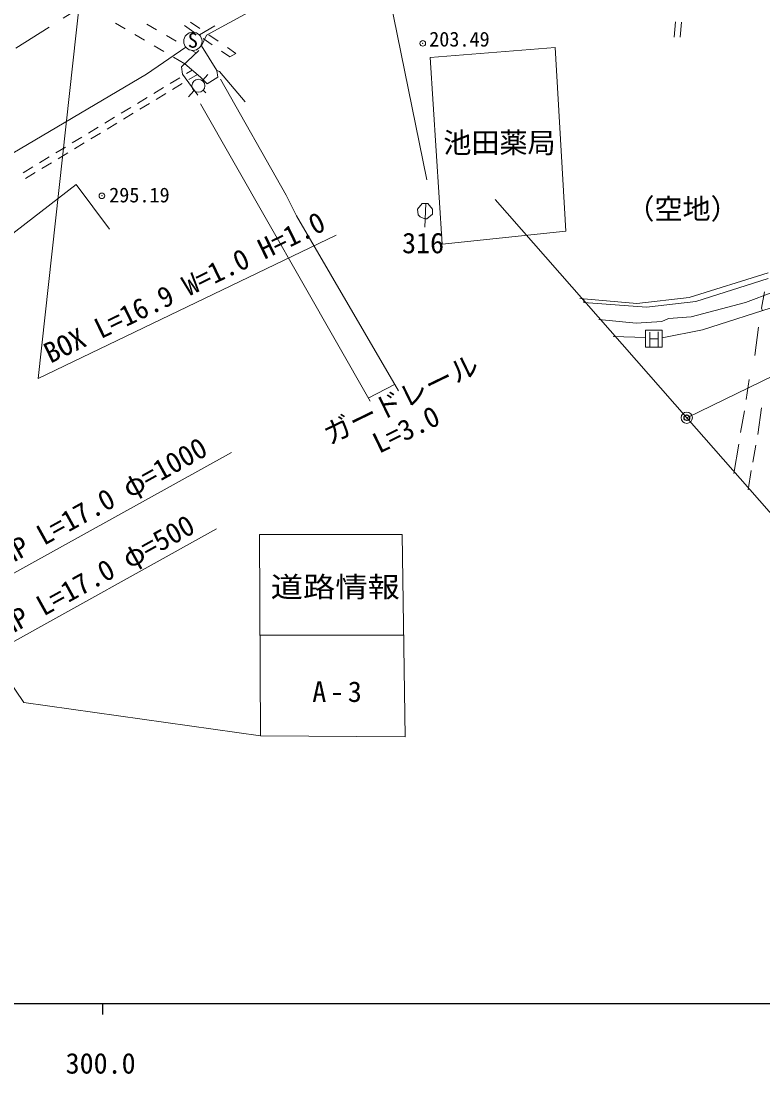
# Model space of a CAD drawing. Units: millimetres, scale not verified. Extents: x 40000 to 680000, y 20000 to 380000.
# Drawn here: x 360758 to 426831, y 198715 to 292494 of the extents above; entities that cross this region are included whole.
import ezdxf
from ezdxf.enums import TextEntityAlignment as Align

# ---------------------------------------------------------------- set-up
doc = ezdxf.new("R2010")
doc.units = ezdxf.units.MM
doc.header["$LTSCALE"] = 1000
doc.header["$PDMODE"] = 32
doc.header["$PDSIZE"] = 500
doc.linetypes.add('CHAIN', pattern=[18.5, 12, -1.5, 3.5, -1.5])
for name, color, linetype, lineweight in [('M-BGD', 7, 'Continuous', 13), ('M-BMK', 2, 'CHAIN', 13), ('M-BMK-SRVR', 3, 'Continuous', 13), ('M-STR-HTXT', 7, 'Continuous', 13), ('M-STR-STRC', 7, 'Continuous', 13), ('M-TTL-BAND', 7, 'Continuous', 25)]:
    doc.layers.add(name, color=color, linetype=linetype, lineweight=lineweight)
doc.layers.add('M-BMK-HTXT', color=7, linetype='Continuous')
doc.layers.add('M-OTRS', color=6, linetype='Continuous')
doc.styles.add('ＭＳ ゴシック', font='')
doc.styles.get('ＭＳ ゴシック').set_extended_font_data('MS Gothic')

msp = doc.modelspace()

# ---------------------------------------------------------------- linework, layer by layer
at = {"layer": 'M-BGD'}
for p, q in [((391849, 303233), (396901, 278356)), ((384540, 295205), (377259, 291225)), ((369157, 292309), (370020, 291804)), ((371971, 292219), (372834, 291714)), ((375320, 292085), (376142, 291516)), ((375845, 292409), (376667, 291841)), ((378021, 292072), (376637, 291265)), ((419046, 292411), (418924, 291047)), ((419577, 292385), (419458, 291047)), ((370883, 291299), (371747, 290794)), ((373697, 291210), (374560, 290705)), ((377259, 291225), (376835, 290294)), ((376965, 290948), (377787, 290379)), ((377490, 291272), (378312, 290703)), ((375425, 290177), (371925, 287754)), ((372610, 290290), (373473, 289785)), ((376581, 289871), (375057, 288431)), ((375970, 289880), (376354, 289656)), ((376835, 290294), (378190, 288093)), ((378610, 289810), (379343, 289303)), ((379135, 290134), (379883, 289617)), ((397199, 289234), (408331, 290125)), ((408331, 290125), (409263, 273784)), ((374337, 289280), (375337, 288695)), ((379883, 289617), (379343, 289303)), ((397199, 289234), (398275, 272611)), ((375057, 288431), (375142, 287754)), ((375337, 288695), (376751, 287500)), ((378190, 288093), (378275, 287500)), ((378444, 288008), (378190, 288093)), ((380730, 285299), (378444, 288008)), ((371925, 287754), (349827, 274715)), ((375142, 287754), (376497, 285891)), ((376751, 287500), (377343, 286907)), ((376911, 287188), (377400, 287733)), ((378275, 287500), (377343, 286907)), ((384371, 277001), (378529, 287331)), ((375656, 285743), (376149, 286293)), ((376975, 286333), (377224, 286100)), ((365659, 277933), (357870, 271921)), ((368623, 273953), (365659, 277933)), ((385302, 275139), (384371, 277001)), ((396478, 276239), (396055, 275731)), ((396055, 275731), (396139, 275223)), ((396986, 276239), (396478, 276239)), ((396817, 276239), (396732, 274123)), ((397409, 275731), (396986, 276239)), ((397409, 275308), (397409, 275731)), ((396139, 275223), (396309, 275054)), ((396309, 275054), (396732, 274885)), ((396732, 274885), (396901, 274885)), ((396901, 274885), (397409, 275308)), ((409263, 273784), (398275, 272611)), ((427297, 270059), (420269, 267857)), ((427297, 269551), (420862, 267519)), ((427805, 268365), (425265, 267434)), ((426958, 268365), (426704, 266926)), ((415613, 267349), (410533, 267773)), ((410871, 267688), (410871, 267434)), ((416459, 267011), (410871, 267434)), ((420269, 267857), (415613, 267349)), ((420862, 267519), (416459, 267011)), ((425265, 267434), (420439, 266164)), ((428313, 267180), (421455, 264979)), ((426704, 266926), (426789, 266672)), ((415528, 265571), (412226, 265910)), ((417814, 265741), (415528, 265571)), ((418407, 265995), (417814, 265741)), ((420439, 266164), (418407, 265995)), ((417859, 264953), (416359, 264953)), ((416359, 264953), (416359, 263453)), ((416765, 263517), (416765, 264792)), ((417508, 264800), (417508, 263521)), ((421455, 264979), (417859, 264277)), ((417859, 263453), (417859, 264953)), ((426450, 265233), (426111, 262693)), ((413496, 264386), (416359, 264297)), ((416765, 264203), (417508, 264203)), ((416359, 263453), (417859, 263453)), ((425603, 260576), (425349, 258798)), ((426704, 258036), (426365, 255665)), ((425180, 257782), (424841, 255835)), ((424672, 254819), (424249, 252194)), ((426196, 254734), (425942, 253210)), ((358378, 242373), (379498, 254072)), ((425773, 252448), (425519, 250755))]:
    msp.add_line(p, q, dxfattribs=at)
for centre, radius in [((376058, 290691), 815), ((376549, 286727), 579)]:
    msp.add_circle(centre, radius, dxfattribs=at)
for p in [(396534, 290503), (367955, 276929)]:
    msp.add_point(p, dxfattribs=at)
at = {"layer": 'M-BMK'}
for p, q in [((390334, 308989), (346515, 281406)), ((420051, 257162), (463829, 278454))]:
    msp.add_line(p, q, dxfattribs=at)
at = {"layer": 'M-BMK-SRVR'}
for p, q in [((420051, 257162), (402990, 276594)), ((441520, 232708), (420051, 257162))]:
    msp.add_line(p, q, dxfattribs=at)
msp.add_circle((420051, 257162), 500, dxfattribs=at)
msp.add_point((420051, 257162), dxfattribs=at)
at = {"layer": 'M-OTRS'}
msp.add_point((420051, 257162), dxfattribs=at)
at = {"layer": 'M-STR-HTXT'}
for p, q in [((365998, 294443), (362273, 260661)), ((376007, 288129), (375486, 287812)), ((374887, 287449), (374032, 286930)), ((376461, 287745), (375699, 287284)), ((373434, 286566), (372579, 286047)), ((373647, 286040), (372791, 285522)), ((375101, 286921), (374245, 286403)), ((371981, 285684), (371126, 285165)), ((372193, 285159), (371337, 284641)), ((376751, 285129), (391842, 258626)), ((370528, 284802), (369673, 284283)), ((370739, 284278), (369883, 283760)), ((369075, 283919), (368220, 283400)), ((369285, 283397), (368429, 282879)), ((367622, 283037), (366767, 282518)), ((367831, 282517), (366975, 281998)), ((366169, 282155), (365314, 281636)), ((366377, 281636), (365521, 281118)), ((364715, 281272), (363861, 280753)), ((364923, 280755), (364067, 280237)), ((361809, 279508), (360954, 278989)), ((363262, 280390), (362408, 279871)), ((363469, 279874), (362614, 279356)), ((362015, 278993), (361160, 278475)), ((394361, 259560), (385302, 275139)), ((362273, 260661), (388826, 273419)), ((391679, 258913), (394029, 260132)), ((358801, 236531), (378163, 247256))]:
    msp.add_line(p, q, dxfattribs=at)
at = {"layer": 'M-STR-STRC'}
for p, q in [((336660, 267833), (361003, 231789)), ((382085, 228826), (382000, 246775)), ((382000, 246775), (394700, 246775)), ((394700, 246775), (394954, 228741)), ((382000, 237801), (394869, 237801)), ((382085, 228826), (361003, 231789)), ((394954, 228741), (382085, 228826))]:
    msp.add_line(p, q, dxfattribs=at)
at = {"layer": 'M-TTL-BAND'}
for p, q in [((40000, 205000), (579000, 205000)), ((368000, 205000), (368000, 204000))]:
    msp.add_line(p, q, dxfattribs=at)

# ---------------------------------------------------------------- texts
at = {"layer": 'M-BGD', "style": 'ＭＳ ゴシック'}
for s, height, p in [('S', 1320, (375610, 289723)), ('203.49', 1320, (397105, 289825)), ('池田薬局', 1833, (398364, 280192)), ('295.19', 1320, (368605, 275946)), ('（空地）', 1833, (414672, 274304))]:
    msp.add_text(s, height=height, dxfattribs=at).set_placement(p, align=Align.BOTTOM_LEFT)
for s, p in [('HP L=17.0 φ=1000', (359777, 243445)), ('HP L=17.0 φ=500', (359755, 237153))]:
    msp.add_text(s, height=1833, rotation=28.984, dxfattribs=at).set_placement(p, align=Align.BOTTOM_LEFT)
at = {"layer": 'M-BMK-HTXT', "style": 'ＭＳ ゴシック'}
msp.add_text('316', height=1833, dxfattribs=at).set_placement((394691, 271261), align=Align.BOTTOM_LEFT)
at = {"layer": 'M-STR-HTXT', "style": 'ＭＳ ゴシック'}
for s, p in [('BOX L=16.9 W=1.0 H=1.0', (363600, 261474)), ('ガードレール', (388469, 254231)), ('L=3.0', (392878, 253443))]:
    msp.add_text(s, height=1833, rotation=25.893, dxfattribs=at).set_placement(p, align=Align.BOTTOM_LEFT)
at = {"layer": 'M-STR-STRC', "style": 'ＭＳ ゴシック', "width": 1.15}
msp.add_text('道路情報', height=1833, dxfattribs=at).set_placement((382991, 240626), align=Align.BOTTOM_LEFT)
at = {"layer": 'M-STR-STRC', "insert": (386694, 231817), "char_height": 1833, "attachment_point": 7, "style": 'ＭＳ ゴシック'}
msp.add_mtext('\\T1.27;A-3', dxfattribs=at)
at = {"layer": 'M-TTL-BAND', "style": 'ＭＳ ゴシック'}
msp.add_text('300.0', height=1833, dxfattribs=at).set_placement((367844, 198195), align=Align.BOTTOM_CENTER)

doc.saveas('drawing.dxf')
